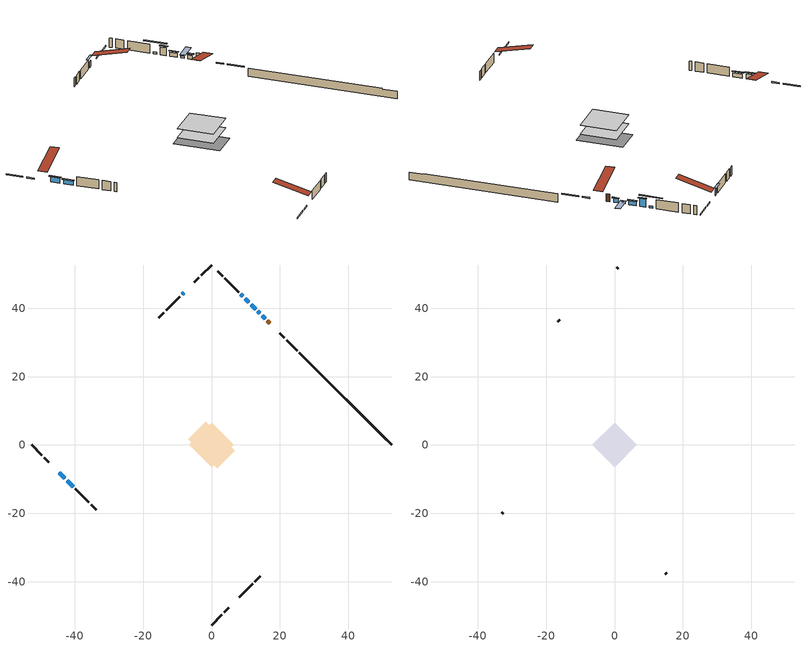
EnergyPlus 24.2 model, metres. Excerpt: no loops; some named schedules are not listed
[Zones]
conditioned space
 floor adiabatic (AdiabaticFloorConstruction): -6.52,0 0,6.52 6.52,0 0,-6.52 z0.61
 floor foundation (Slab1 construction): -6.74,1.67 -1.67,6.74 6.74,-1.67 1.67,-6.74 z-1.65
 wall outside (RimJoist1 construction): 0,-52.64 3.06,-49.59 / -52.64,0 -49.59,-3.06 / 0,52.64 -3.06,49.59 / 25.05,27.6 21.99,30.66 z0.61:0.91
 wall outside (RimJoist2 construction): 3.71,-48.93 5.1,-47.54 / -48.93,-3.71 -47.54,-5.1 / -3.71,48.93 -5.1,47.54 / 21.33,31.31 19.94,32.7 z0.61:0.91
 wall outside (AdiabaticWallConstruction 1): 16.97,35.67 16.31,36.33 z0.61:2.64
 wall outside (AdiabaticWallConstruction): 15.66,36.99 14.79,37.85 / 12.87,39.77 11.58,41.07 / -42.23,-10.42 -40.5,-12.14 z0.61:1.68; 14.14,38.5 13.53,39.12 / 9.19,43.46 8.58,44.07 z0.61:1.15; 10.92,41.72 9.84,42.8 z0.61:2.69; -8.07,44.57 -8.61,44.03 z0.61:2.19; -44.57,-8.07 -42.88,-9.76 z0.61:1.98
 wall outside (Wall1 construction): 8.07,-44.57 12.06,-40.58 / -39.85,-12.8 -35.86,-16.79 / -9.27,43.38 -13.26,39.39 / 7.92,44.72 3.93,48.71 z0.61:3.05
 wall outside (Wall2 construction): 12.72,-39.93 14.21,-38.43 / -35.2,-17.44 -33.7,-18.94 / -13.91,38.73 -15.41,37.23 / 3.28,49.37 1.78,50.86 z0.61:3.05
 wall foundation (FoundationWall1 construction): 25.7,26.94,-1.65 25.7,26.94,0.61 49.95,2.69,0.61 49.95,2.69,0.37 52.64,0,0.37 52.64,0,-1.65
 window (WindowConstruction): 15.66,36.99 14.8,37.85 z0.61:1.68
 window (WindowConstruction 7): 14.14,38.51 13.53,39.11 z0.61:1.14
 window (WindowConstruction 1): 12.87,39.77 11.58,41.07 z0.61:1.68
 window (WindowConstruction 2): 10.92,41.72 9.84,42.8 z0.61:2.69
 window (WindowConstruction 3): -8.07,44.57 -8.61,44.03 z0.61:2.19
 window (WindowConstruction 4): -44.57,-8.07 -42.88,-9.76 z0.61:1.98
 window (WindowConstruction 5): -42.23,-10.42 -40.5,-12.14 z0.61:1.68
 window (WindowConstruction 6): 9.19,43.46 8.58,44.07 z0.61:1.14
 door (Door): 16.97,35.67 16.31,36.33 z0.61:2.64
 ceiling adiabatic (AdiabaticFloorConstruction): 0,-6.52 6.52,0 0,6.52 -6.52,0 z0.61
attic - vented
 floor to conditioned space (Floor1 construction Reversed): -6.52,0 0,6.52 6.52,0 0,-6.52 z3.05
 wall outside (Wall3 construction): 14.87,-37.77 15.34,-37.31 / -33.05,-19.6 -32.58,-20.06 / -16.07,36.58 -16.53,36.11 / 1.12,51.52 0.66,51.99 z0.61:3.05
 roof outside (Roof1 construction): 7.42,-45.23,3.05 0.99,-38.8,5.32 -0.67,-40.46,5.32 5.76,-46.88,3.05; -45.23,-7.42,3.05 -38.8,-0.99,5.32 -40.46,0.67,5.32 -46.88,-5.76,3.05; -7.42,45.23,3.05 -0.99,38.8,5.32 0.67,40.46,5.32 -5.76,46.88,3.05; 17.63,35.01,3.05 11.2,28.59,5.32 12.86,26.93,5.32 19.29,33.36,3.05
shading: 14.58,38.06 15.87,36.78 16.19,37.1 14.91,38.39 z1.98; 13.32,39.33 14.35,38.29 17.58,41.52 16.55,42.56 z1.44; 11.37,41.28 13.08,39.56 13.41,39.89 11.69,41.6 z1.98; 9.63,43.01 11.13,41.51 11.46,41.84 9.96,43.34 z2.99; -9.26,43.39 -7.43,45.22 -7.75,45.54 -9.58,43.71 z3.1; -42.67,-9.97 -44.78,-7.86 -45.11,-8.19 -43,-10.3 z2.28; -40.29,-12.35 -42.44,-10.21 -42.76,-10.53 -40.62,-12.68 z1.98; 6.75,45.9 11.02,41.62 11.31,41.92 7.04,46.19 z3.73
[Building]
Building 1: Terrain=Suburbs
[Site:Location]
Quebec Intl AP_QC: Latitude {deg}=46.8; Longitude {deg}=-71.38; Time Zone {hr}=-5; Elevation {m}=74; Keep Site Location Information=Yes
[Site:GroundTemperature:Shallow]
0.0108218, -2.24938, -2.43038, -1.3578, 2.94801, 7.23376, 10.9493, 13.303, 13.5029, 11.5886, 7.96783, 3.81355
[Site:WaterMainsTemperature]
Calculation Method=Schedule; Temperature Schedule=mains temperature schedule
[Material] Roughness=Rough; Thermal Absorptance=0.9
Name | Thickness {m} | Conductivity {W/m-K} | Density {kg/m3} | Specific Heat {J/kg-K} | Solar Absorptance | Visible Absorptance
asphalt or fiberglass shingles | 0.00635 | 0.162714 | 1121.4 | 1465.45 | 0.4 | 0.4
ceiling loosefill ins | 0.0846667 | 0.0480833 | 16.02 | 1046.75 | 0.7 | 0.7
ceiling stud and cavity | 0.1397 | 0.0845812 | 65.682 | 1177.47 | 0.7 | 0.7
concrete 4.0 in. | 0.1016 | 1.803125 | 2242.8 | 837.4 | 0.7 | 0.7
concrete 8.0 in. | 0.2032 | 1.803125 | 2242.8 | 837.4 | 0.7 | 0.7
door material | 0.04445 | 0.053851 | 512.64 | 1214.23 | 0.7 | 0.7
exterior vertical ins | 0.0275691 | 0.029427 | 32.04 | 1214.23 | 0.7 | 0.7
floor covering | 0.0127 | 0.0433444 | 54.468 | 1339.84 | 0.6 | 0.6
floor rigid ins; wall rigid ins | 0.512978 | 0.029427 | 32.04 | 1214.23 | 0.7 | 0.7
floor stud and cavity | 0.1397 | 1.75129 | 37.0049 | 1207.88 | 0.7 | 0.7
furniture material conditioned space 1 | 0.1524 | 0.115458 | 640.8 | 1214.23 | 0.6 | 0.6
gypsum board | 0.0127 | 0.160291 | 801 | 837.4 | 0.6 | 0.6
gypsum board 1 | 0.0127 | 0.160291 | 801 | 837.4 | 0.7 | 0.7
osb sheathing 0.5 in. | 0.0127 | 0.115458 | 512.64 | 1214.23 | 0.7 | 0.7
osb sheathing 0.75 in. | 0.01905 | 0.115458 | 512.64 | 1214.23 | 0.7 | 0.7
osb sheathing 2.0 in. | 0.0508 | 0.115458 | 512.64 | 1214.23 | 0.7 | 0.7
rim joist stud and cavity | 0.0508 | 0.0429584 | 125.044 | 1163.47 | 0.6 | 0.6
rim joist stud and cavity 1 | 0.0508 | 0.0364922 | 125.044 | 1163.47 | 0.6 | 0.6
wall stud and cavity | 0.1397 | 0.0893451 | 139.0536 | 1170.24 | 0.7 | 0.7
wall stud and cavity 1 | 0.1397 | 0.0813726 | 139.0536 | 1170.24 | 0.7 | 0.7
wall stud and cavity 2 | 0.0889 | 6.9971 | 50.32683 | 1063.81 | 0.6 | 0.6
wall stud and cavity 3 | 0.0889 | 0.380278 | 52.3479 | 1209.89 | 0.7 | 0.7
wall stud and cavity 4 | 0.0889 | 0.391764 | 83.0341 | 1211.67 | 0.7 | 0.7
wood siding | 0.0254 | 0.102417 | 544.68 | 1172.36 | 0.4 | 0.4
wood siding 1 | 0.00254 | 0.102417 | 544.68 | 1172.36 | 0.4 | 0.4
wood siding 2; wood siding 3; wood siding 4 | 0.0254 | 0.102417 | 544.68 | 1172.36 | 0.7 | 0.7
[WindowMaterial:SimpleGlazingSystem]
Name | U-Factor {W/m2-K} | Solar Heat Gain Coefficient
WindowMaterial | 2.78222 | 0.55
WindowMaterial 1 | 2.77768 | 0.53
WindowMaterial 2 | 2.82878 | 0.58
WindowMaterial 3 | 1.85557 | 0.51
WindowMaterial 4 | 2.79301 | 0.65
WindowMaterial 5 | 2.78392 | 0.59
WindowMaterial 6 | 4.54297 | 0.49
[Construction]
AdiabaticFloorConstruction: floor stud and cavity, floor rigid ins, osb sheathing 0.75 in., floor covering
AdiabaticWallConstruction: wood siding 3, wall rigid ins, wall stud and cavity 3, gypsum board
AdiabaticWallConstruction 1: wood siding 4, wall rigid ins, wall stud and cavity 3, gypsum board
Door: door material
Floor1 construction Reversed: gypsum board, ceiling stud and cavity, ceiling loosefill ins
FoundationWall1 construction: concrete 8.0 in., gypsum board 1
furniture construction conditioned space 1: furniture material conditioned space 1
PartitionWallConstruction: gypsum board, wall stud and cavity 4, gypsum board
RimJoist1 construction: wood siding 2, osb sheathing 2.0 in., rim joist stud and cavity
RimJoist2 construction: wood siding 2, osb sheathing 2.0 in., rim joist stud and cavity 1
Roof1 construction: asphalt or fiberglass shingles
Slab1 construction: concrete 4.0 in.
Wall1 construction: wood siding, osb sheathing 0.5 in., wall stud and cavity, gypsum board
Wall2 construction: wood siding, osb sheathing 0.5 in., wall stud and cavity 1, gypsum board
Wall3 construction: wood siding 1, wall stud and cavity 2
WindowConstruction: WindowMaterial
WindowConstruction 1: WindowMaterial 1
WindowConstruction 2: WindowMaterial 2
WindowConstruction 3: WindowMaterial 3
WindowConstruction 4: WindowMaterial 4
WindowConstruction 5: WindowMaterial 5
WindowConstruction 6; WindowConstruction 7: WindowMaterial 6
[Zone] Multiplier=1; Part of Total Floor Area=Yes
Name | Volume {m3}
attic - vented | 31.7615
conditioned space | 413.1
[Space]
Name | Zone | Volume {m3}
attic - vented 1 | attic - vented | 31.7615
conditioned space 1 | conditioned space | 413.1
[ZoneInfiltration:EffectiveLeakageArea]
infil attic - vented 1: Zone or Space=attic - vented 1; Schedule=Always On Discrete; Effective Air Leakage Area {cm2}=3144; Stack Coefficient=0.000327568; Wind Coefficient=1.22284e-05
[ZoneMixing]
whole house fan mix: Zone or Space=attic - vented; Schedule=Always On Continuous; Design Flow Rate Calculation Method=Flow/Zone; Design Flow Rate {m3/s}=0; Source Zone or Space=conditioned space
[SurfaceProperty:ExposedFoundationPerimeter]
Slab1: Exposed Perimeter Calculation Method=TotalExposedPerimeter; Total Exposed Perimeter {m}=38.101
[InternalMass] Zone or ZoneList=conditioned space; Space or SpaceList=conditioned space 1
Name | Construction | Surface Area {m2}
furniture mass conditioned space 1 | furniture construction conditioned space 1 | 68.1
partition wall mass | PartitionWallConstruction | 170.25
[Lights]
interior lighting: Zone or ZoneList or Space or SpaceList=conditioned space 1; Schedule=interior lighting schedule; Design Level Calculation Method=LightingLevel; Lighting Level {W}=343.2; Return Air Fraction=0; Fraction Radiant=0.6; Fraction Visible=0.2; Fraction Replaceable=1
[People]
occupants: Zone or ZoneList or Space or SpaceList=conditioned space 1; Number of People Schedule=occupants schedule; Number of People Calculation Method=People; Number of People=3; Fraction Radiant=0.314171; Sensible Heat Fraction=0.56303; Activity Level Schedule=occupants activity schedule; Carbon Dioxide Generation Rate {m3/s-W}=0; Enable ASHRAE 55 Comfort Warnings=No; Mean Radiant Temperature Calculation Type=EnclosureAveraged
[ElectricEquipment] Zone or ZoneList or Space or SpaceList=conditioned space 1; Design Level Calculation Method=EquipmentLevel
Name | Schedule | Design Level {W} | Fraction Latent | Fraction Radiant | Fraction Lost
clothes dryer | clothes dryer schedule | 140.772 | 0.015 | 0.081 | 0.85
clothes washer | clothes washer schedule | 32.1985 | 0.03 | 0.162 | 0.7
cooking range | cooking range schedule | 215.147 | 0.08 | 0.432 | 0.2
dishwasher | dishwasher schedule | 66.8632 | 0.3 | 0.18 | 0.4
fridge | fridge schedule | 72.9452 | 0 | 0.6 | 0
mech vent bath fan 0 | mech vent bath fan 0 schedule | 50.2 | 0 | 0 | 1
mech vent house fan | mech vent house fan schedule | 0 | 0 | 0 | 1
mech vent house fan cfis | mech vent house fan cfis schedule | 0 | 0 | 0 | 0
mech vent range fan 0 | mech vent range fan 0 schedule | 57 | 0 | 0 | 1
misc plug loads | misc plug loads schedule | 494.7 | 0.045 | 0.513 | 0.1
whole house fan | Always On Discrete | 0 | 0 | 0 | 1
[OtherEquipment] Zone or ZoneList or Space or SpaceList=conditioned space 1; Design Level Calculation Method=EquipmentLevel
Name | Fuel Type | Schedule | Design Level {W} | Fraction Latent | Fraction Radiant | Fraction Lost
clothes dryer 1 | Electricity | clothes dryer schedule | 0 | 0.015 | 0.081 | 0.85
cooking range 1 | Electricity | cooking range schedule | 0 | 0.08 | 0.432 | 0.2
general water use latent | None | general water use schedule | 62.594 | 1 | 0 | 0
general water use sensible | None | general water use schedule | -61.6891 | 0 | 0.6 | 0
mech vent house fan latent load | None | Always On Discrete | 0 | 1 | 0 | 0
mech vent house fan sensible load | None | Always On Discrete | 0 | 0 | 0 | 0
water heater energy adjustment1 | Electricity | Always On Discrete | 0.01 | 0 | 0 | 1
[ZoneInfiltration:DesignFlowRate] Zone or ZoneList or Space or SpaceList=conditioned space 1; Schedule=Always On Discrete; Design Flow Rate Calculation Method=Flow/Zone; Design Flow Rate {m3/s}=0
infil flow; natural vent flow; whole house fan flow
[ZoneControl:Thermostat]
conditioned space Thermostat: Zone or ZoneList=conditioned space; Control Type Schedule=conditioned space Thermostat Schedule; Control 1=conditioned space temperature setpoint; Temperature Difference Between Cutout And Setpoint {deltaC}=0
[ZoneHVAC:Baseboard:Convective:Electric]
electric baseboard: Availability Schedule=Always On Discrete; Heating Design Capacity {W}=9174.3; Efficiency=1
[Zone equipment]
conditioned space: electric baseboard
[Foundation:Kiva]
Foundation Kiva 1: Initial Indoor Air Temperature {C}=18; Wall Height Above Grade {m}=0.609996; Wall Depth Below Slab {m}=0.2032; Custom Block Material Name 1=exterior vertical ins; Custom Block Depth 1 {m}=2.26; Custom Block X Position 1 {m}=0.2159; Custom Block Z Position 1 {m}=0
[Foundation:Kiva:Settings]
Soil Conductivity {W/m-K}=0.849921; Soil Density {kg/m3}=1842.3; Soil Specific Heat {J/kg-K}=418.7; Ground Solar Absorptivity=0.9; Ground Thermal Absorptivity=0.9; Ground Surface Roughness {m}=0.03; Far-Field Width {m}=40; Deep-Ground Boundary Condition=ZeroFlux; Deep-Ground Depth {m}=40; Minimum Cell Dimension {m}=0.2; Maximum Cell Growth Coefficient=3; Simulation Timestep=Timestep
[Exterior:Lights]
exterior lighting: Schedule=exterior lighting schedule; Design Level {W}=75.6
[EnergyManagementSystem:GlobalVariable]
infil_program_Qfan
infil_program_Qinf
natural_vent_program_Qnv
natural_vent_program_Qwhf
[EnergyManagementSystem:Sensor]
Name | Output:Variable or Output:Meter Index Key | Output:Variable or Output:Meter
airflow_gain | infil flow | Infiltration Sensible Heat Gain Energy
airflow_gain_1 | natural vent flow | Infiltration Sensible Heat Gain Energy
airflow_gain_2 | whole house fan flow | Infiltration Sensible Heat Gain Energy
airflow_loss | infil flow | Infiltration Sensible Heat Loss Energy
airflow_loss_1 | natural vent flow | Infiltration Sensible Heat Loss Energy
airflow_loss_2 | whole house fan flow | Infiltration Sensible Heat Loss Energy
clg_load_cond |  | Cooling:EnergyTransfer:Zone:CONDITIONED SPACE
clg_sp_s; clg_sp_s_1 | cooling setpoint | Schedule Value
clothes_dryer_exhaust_0_sch_s | clothes dryer exhaust 0 schedule | Schedule Value
conditioned_space_clg_unmet_s | conditioned space | Zone Cooling Setpoint Not Met Time
conditioned_space_htg_unmet_s | conditioned space | Zone Heating Setpoint Not Met Time
cool_season | cooling season schedule | Schedule Value
fridge_tin_s | conditioned space | Zone Mean Air Temperature
htg_load_cond |  | Heating:EnergyTransfer:Zone:CONDITIONED SPACE
htg_sp_s; htg_sp_s_1 | heating setpoint | Schedule Value
ig_ee_conv | clothes dryer | Electric Equipment Convective Heating Energy
ig_ee_conv_2 | cooking range | Electric Equipment Convective Heating Energy
ig_ee_conv_4 | fridge | Electric Equipment Convective Heating Energy
ig_ee_conv_5 | misc plug loads | Electric Equipment Convective Heating Energy
ig_ee_conv_6 | whole house fan | Electric Equipment Convective Heating Energy
ig_ee_rad | clothes dryer | Electric Equipment Radiant Heating Energy
ig_ee_rad_2 | cooking range | Electric Equipment Radiant Heating Energy
ig_ee_rad_4 | fridge | Electric Equipment Radiant Heating Energy
ig_ee_rad_5 | misc plug loads | Electric Equipment Radiant Heating Energy
ig_ee_rad_6 | whole house fan | Electric Equipment Radiant Heating Energy
ig_lgt_conv | interior lighting | Lights Convective Heating Energy
ig_lgt_rad | interior lighting | Lights Radiant Heating Energy
ig_lgt_vis | interior lighting | Lights Visible Radiation Heating Energy
ig_oe_conv | clothes dryer 1 | Other Equipment Convective Heating Energy
ig_oe_conv_1 | cooking range 1 | Other Equipment Convective Heating Energy
ig_oe_conv_2 | general water use latent | Other Equipment Convective Heating Energy
ig_oe_conv_3 | general water use sensible | Other Equipment Convective Heating Energy
ig_oe_conv_4 | water heater energy adjustment1 | Other Equipment Convective Heating Energy
ig_oe_rad | clothes dryer 1 | Other Equipment Radiant Heating Energy
ig_oe_rad_1 | cooking range 1 | Other Equipment Radiant Heating Energy
ig_oe_rad_2 | general water use latent | Other Equipment Radiant Heating Energy
ig_oe_rad_3 | general water use sensible | Other Equipment Radiant Heating Energy
ig_oe_rad_4 | water heater energy adjustment1 | Other Equipment Radiant Heating Energy
ig_ppl_conv | occupants | People Convective Heating Energy
ig_ppl_rad | occupants | People Radiant Heating Energy
im_conv | furniture mass conditioned space 1 | Surface Inside Face Convection Heat Gain Energy
im_conv_1 | partition wall mass | Surface Inside Face Convection Heat Gain Energy
im_ig | furniture mass conditioned space 1 | Surface Inside Face Internal Gains Radiation Heat Gain Energy
im_ig_1 | partition wall mass | Surface Inside Face Internal Gains Radiation Heat Gain Energy
im_lgt | furniture mass conditioned space 1 | Surface Inside Face Lights Radiation Heat Gain Energy
im_lgt_1 | partition wall mass | Surface Inside Face Lights Radiation Heat Gain Energy
im_sol | furniture mass conditioned space 1 | Surface Inside Face Solar Radiation Heat Gain Energy
im_sol_1 | partition wall mass | Surface Inside Face Solar Radiation Heat Gain Energy
im_surf | furniture mass conditioned space 1 | Surface Inside Face Net Surface Thermal Radiation Heat Gain Energy
im_surf_1 | partition wall mass | Surface Inside Face Net Surface Thermal Radiation Heat Gain Energy
mech_vent_bath_fan_0_sch_s | mech vent bath fan 0 schedule | Schedule Value
mech_vent_range_fan_0_sch_s | mech vent range fan 0 schedule | Schedule Value
mv_conv | mech vent bath fan 0 | Electric Equipment Convective Heating Energy
mv_conv_1 | mech vent house fan | Electric Equipment Convective Heating Energy
mv_conv_2 | mech vent house fan cfis | Electric Equipment Convective Heating Energy
mv_conv_3 | mech vent range fan 0 | Electric Equipment Convective Heating Energy
mv_conv_4 | mech vent house fan latent load | Other Equipment Convective Heating Energy
mv_conv_5 | mech vent house fan sensible load | Other Equipment Convective Heating Energy
mv_rad | mech vent bath fan 0 | Electric Equipment Radiant Heating Energy
mv_rad_1 | mech vent house fan | Electric Equipment Radiant Heating Energy
mv_rad_2 | mech vent house fan cfis | Electric Equipment Radiant Heating Energy
mv_rad_3 | mech vent range fan 0 | Electric Equipment Radiant Heating Energy
mv_rad_4 | mech vent house fan latent load | Other Equipment Radiant Heating Energy
mv_rad_5 | mech vent house fan sensible load | Other Equipment Radiant Heating Energy
natural_vent_s | natural vent schedule | Schedule Value
out_pb_s |  | Site Outdoor Air Barometric Pressure
out_wt_s |  | Site Outdoor Air Humidity Ratio
site_vw_s |  | Site Wind Speed
ss_back_out | Window1 | Surface Window Shortwave from Zone Back Out Window Heat Transfer Rate
ss_back_out_1 | Window10 | Surface Window Shortwave from Zone Back Out Window Heat Transfer Rate
ss_back_out_2 | Window2 | Surface Window Shortwave from Zone Back Out Window Heat Transfer Rate
ss_back_out_3 | Window4 | Surface Window Shortwave from Zone Back Out Window Heat Transfer Rate
ss_back_out_4 | Window5 | Surface Window Shortwave from Zone Back Out Window Heat Transfer Rate
ss_back_out_5 | Window6 | Surface Window Shortwave from Zone Back Out Window Heat Transfer Rate
ss_back_out_6 | Window7 | Surface Window Shortwave from Zone Back Out Window Heat Transfer Rate
ss_back_out_7 | Window9 | Surface Window Shortwave from Zone Back Out Window Heat Transfer Rate
ss_conv | Door1 | Surface Inside Face Convection Heat Gain Energy
ss_conv_1 | Window1 | Surface Inside Face Convection Heat Gain Energy
ss_conv_2 | Window10 | Surface Inside Face Convection Heat Gain Energy
ss_conv_3 | Window2 | Surface Inside Face Convection Heat Gain Energy
ss_conv_4 | Window4 | Surface Inside Face Convection Heat Gain Energy
ss_conv_5 | Window5 | Surface Inside Face Convection Heat Gain Energy
ss_conv_6 | Window6 | Surface Inside Face Convection Heat Gain Energy
ss_conv_7 | Window7 | Surface Inside Face Convection Heat Gain Energy
ss_conv_8 | Window9 | Surface Inside Face Convection Heat Gain Energy
ss_ig | Door1 | Surface Inside Face Internal Gains Radiation Heat Gain Energy
ss_ig_1 | Window1 | Surface Inside Face Internal Gains Radiation Heat Gain Energy
ss_ig_2 | Window10 | Surface Inside Face Internal Gains Radiation Heat Gain Energy
ss_ig_3 | Window2 | Surface Inside Face Internal Gains Radiation Heat Gain Energy
ss_ig_4 | Window4 | Surface Inside Face Internal Gains Radiation Heat Gain Energy
ss_ig_5 | Window5 | Surface Inside Face Internal Gains Radiation Heat Gain Energy
ss_ig_6 | Window6 | Surface Inside Face Internal Gains Radiation Heat Gain Energy
ss_ig_7 | Window7 | Surface Inside Face Internal Gains Radiation Heat Gain Energy
ss_ig_8 | Window9 | Surface Inside Face Internal Gains Radiation Heat Gain Energy
ss_lgt | Door1 | Surface Inside Face Lights Radiation Heat Gain Energy
ss_sol | Door1 | Surface Inside Face Solar Radiation Heat Gain Energy
ss_surf | Door1 | Surface Inside Face Net Surface Thermal Radiation Heat Gain Energy
ss_surf_1 | Window1 | Surface Inside Face Net Surface Thermal Radiation Heat Gain Energy
ss_surf_2 | Window10 | Surface Inside Face Net Surface Thermal Radiation Heat Gain Energy
ss_surf_3 | Window2 | Surface Inside Face Net Surface Thermal Radiation Heat Gain Energy
ss_surf_4 | Window4 | Surface Inside Face Net Surface Thermal Radiation Heat Gain Energy
ss_surf_5 | Window5 | Surface Inside Face Net Surface Thermal Radiation Heat Gain Energy
ss_surf_6 | Window6 | Surface Inside Face Net Surface Thermal Radiation Heat Gain Energy
ss_surf_7 | Window7 | Surface Inside Face Net Surface Thermal Radiation Heat Gain Energy
ss_surf_8 | Window9 | Surface Inside Face Net Surface Thermal Radiation Heat Gain Energy
ss_trans_in | Window1 | Surface Window Transmitted Solar Radiation Rate
ss_trans_in_1 | Window10 | Surface Window Transmitted Solar Radiation Rate
ss_trans_in_2 | Window2 | Surface Window Transmitted Solar Radiation Rate
ss_trans_in_3 | Window4 | Surface Window Transmitted Solar Radiation Rate
ss_trans_in_4 | Window5 | Surface Window Transmitted Solar Radiation Rate
ss_trans_in_5 | Window6 | Surface Window Transmitted Solar Radiation Rate
ss_trans_in_6 | Window7 | Surface Window Transmitted Solar Radiation Rate
ss_trans_in_7 | Window9 | Surface Window Transmitted Solar Radiation Rate
ss_trans_out | Window1 | Surface Inside Face Initial Transmitted Diffuse Transmitted Out Window Solar Radiation Rate
ss_trans_out_1 | Window10 | Surface Inside Face Initial Transmitted Diffuse Transmitted Out Window Solar Radiation Rate
ss_trans_out_2 | Window2 | Surface Inside Face Initial Transmitted Diffuse Transmitted Out Window Solar Radiation Rate
ss_trans_out_3 | Window4 | Surface Inside Face Initial Transmitted Diffuse Transmitted Out Window Solar Radiation Rate
ss_trans_out_4 | Window5 | Surface Inside Face Initial Transmitted Diffuse Transmitted Out Window Solar Radiation Rate
ss_trans_out_5 | Window6 | Surface Inside Face Initial Transmitted Diffuse Transmitted Out Window Solar Radiation Rate
ss_trans_out_6 | Window7 | Surface Inside Face Initial Transmitted Diffuse Transmitted Out Window Solar Radiation Rate
ss_trans_out_7 | Window9 | Surface Inside Face Initial Transmitted Diffuse Transmitted Out Window Solar Radiation Rate
s_conv | Floor1 | Surface Inside Face Convection Heat Gain Energy
s_conv_1 | FoundationWall1 | Surface Inside Face Convection Heat Gain Energy
s_conv_10 | RimJoist2:315 | Surface Inside Face Convection Heat Gain Energy
s_conv_11 | RimJoist2:45 | Surface Inside Face Convection Heat Gain Energy
s_conv_12 | Slab1 | Surface Inside Face Convection Heat Gain Energy
s_conv_13 | Wall1:135 | Surface Inside Face Convection Heat Gain Energy
s_conv_14 | Wall1:225 | Surface Inside Face Convection Heat Gain Energy
s_conv_15 | Wall1:315 | Surface Inside Face Convection Heat Gain Energy
s_conv_16 | Wall1:45 | Surface Inside Face Convection Heat Gain Energy
s_conv_17 | Wall2:135 | Surface Inside Face Convection Heat Gain Energy
s_conv_18 | Wall2:225 | Surface Inside Face Convection Heat Gain Energy
s_conv_19 | Wall2:315 | Surface Inside Face Convection Heat Gain Energy
s_conv_2 | inferred conditioned ceiling | Surface Inside Face Convection Heat Gain Energy
s_conv_20 | Wall2:45 | Surface Inside Face Convection Heat Gain Energy
s_conv_3 | inferred conditioned floor | Surface Inside Face Convection Heat Gain Energy
s_conv_4 | RimJoist1:135 | Surface Inside Face Convection Heat Gain Energy
s_conv_5 | RimJoist1:225 | Surface Inside Face Convection Heat Gain Energy
s_conv_6 | RimJoist1:315 | Surface Inside Face Convection Heat Gain Energy
s_conv_7 | RimJoist1:45 | Surface Inside Face Convection Heat Gain Energy
s_conv_8 | RimJoist2:135 | Surface Inside Face Convection Heat Gain Energy
s_conv_9 | RimJoist2:225 | Surface Inside Face Convection Heat Gain Energy
s_ig | Floor1 | Surface Inside Face Internal Gains Radiation Heat Gain Energy
s_ig_1 | FoundationWall1 | Surface Inside Face Internal Gains Radiation Heat Gain Energy
s_ig_10 | RimJoist2:315 | Surface Inside Face Internal Gains Radiation Heat Gain Energy
s_ig_11 | RimJoist2:45 | Surface Inside Face Internal Gains Radiation Heat Gain Energy
s_ig_12 | Slab1 | Surface Inside Face Internal Gains Radiation Heat Gain Energy
s_ig_13 | Wall1:135 | Surface Inside Face Internal Gains Radiation Heat Gain Energy
s_ig_14 | Wall1:225 | Surface Inside Face Internal Gains Radiation Heat Gain Energy
s_ig_15 | Wall1:315 | Surface Inside Face Internal Gains Radiation Heat Gain Energy
s_ig_16 | Wall1:45 | Surface Inside Face Internal Gains Radiation Heat Gain Energy
s_ig_17 | Wall2:135 | Surface Inside Face Internal Gains Radiation Heat Gain Energy
s_ig_18 | Wall2:225 | Surface Inside Face Internal Gains Radiation Heat Gain Energy
s_ig_19 | Wall2:315 | Surface Inside Face Internal Gains Radiation Heat Gain Energy
s_ig_2 | inferred conditioned ceiling | Surface Inside Face Internal Gains Radiation Heat Gain Energy
s_ig_20 | Wall2:45 | Surface Inside Face Internal Gains Radiation Heat Gain Energy
s_ig_3 | inferred conditioned floor | Surface Inside Face Internal Gains Radiation Heat Gain Energy
s_ig_4 | RimJoist1:135 | Surface Inside Face Internal Gains Radiation Heat Gain Energy
